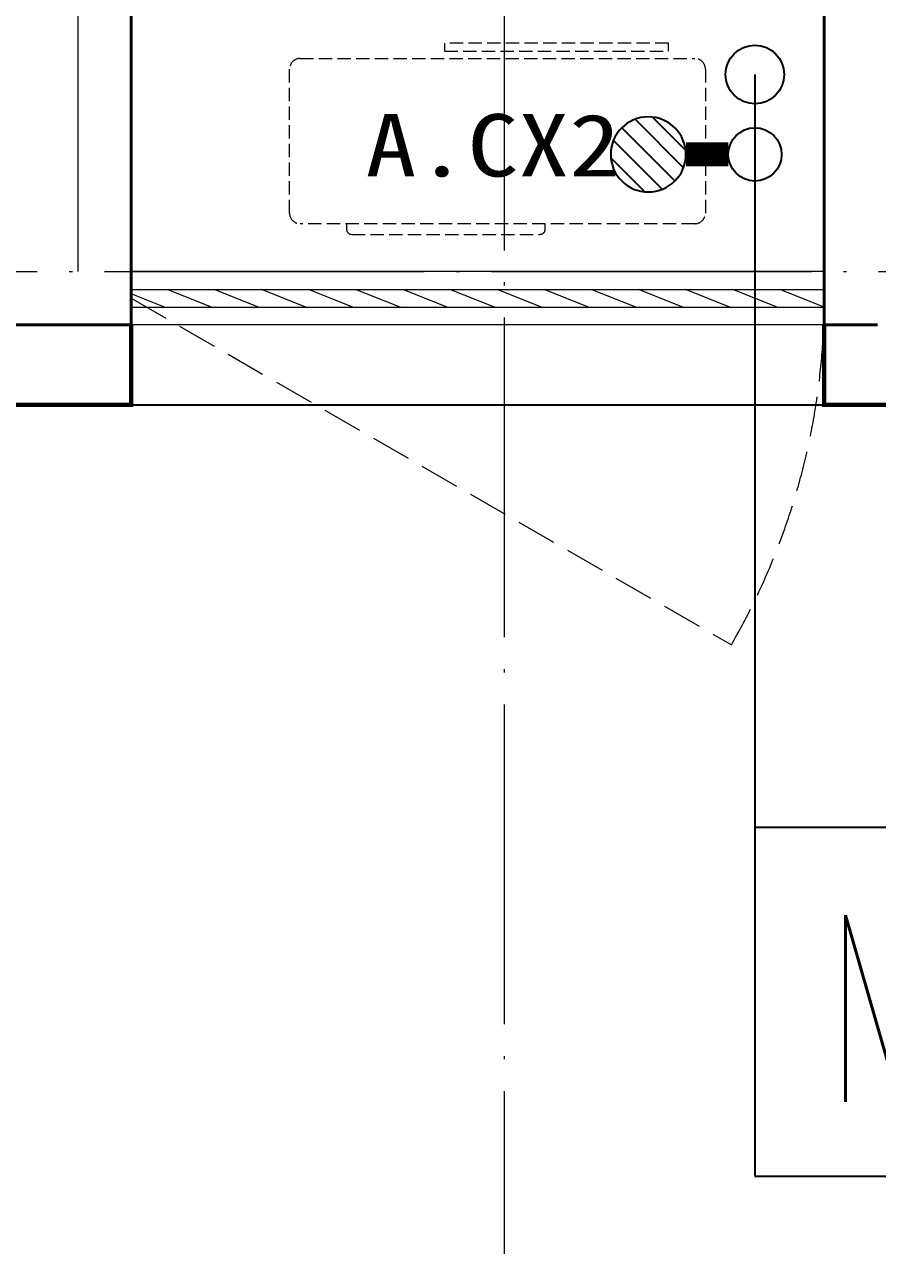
# Model space of a CAD drawing. Extents: x 27938 to 650306, y -92720 to 1524912.
# Drawn here: x 288117 to 289717, y 439704 to 441996 of the extents above; entities that cross this region are included whole.
import ezdxf

# ---------------------------------------------------------------- set-up
doc = ezdxf.new("R2010")
doc.units = 0
doc.header["$LTSCALE"] = 1000
doc.header["$MEASUREMENT"] = 0
doc.linetypes.add('DASH', pattern=[0.35, 0.25, -0.1])
doc.linetypes.add('DOTE', pattern=[2.42, 2, -0.2, 0.02, -0.2])
for name, color, linetype in [('DIM_凝结', 3, 'Continuous'), ('DIM_污水', 3, 'Continuous'), ('EQUIP_地漏', 7, 'Continuous'), ('PIPE-凝结', 150, 'N'), ('VPIPE-凝结', 150, 'Continuous'), ('VPIPE-污水', 2, 'W'), ('看线', 251, 'Continuous')]:
    doc.layers.add(name, color=color, linetype=linetype)
for name, color, linetype, lineweight in [('DOTE', 19, 'DOTE', 9), ('WALL', 9, 'Continuous', 40), ('WINDOW', 8, 'Continuous', 15), ('平面-空调预留孔', 173, 'Continuous', 15)]:
    doc.layers.add(name, color=color, linetype=linetype, lineweight=lineweight)
doc.styles.add('_TWT_SERIAL', font='simplex.shx', dxfattribs={"width": 0.6, "oblique": 10, "height": 3, "bigfont": 'aadri.shx'})
doc.styles.get("Standard").update_dxf_attribs({"font": 'gbenor.shx', "bigfont": 'gbcbig.shx'})
doc.styles.add('黑体', font='simhei.ttf')
doc.linetypes.add('N', pattern='A,3,-0.2,["N",Standard,S=0.25,R=0,X=-0.1,Y=-0.115],-0.2', length=3.4)
doc.linetypes.add('W', pattern='A,3,-0.2,["W",Standard,S=0.25,R=0,X=-0.1,Y=-0.115],-0.2', length=3.4)

# ---------------------------------------------------------------- blocks, each defined once
blk = doc.blocks.new('FGDGDRGSDGDG')
at = {"layer": 'DOTE', "linetype": 'DOTE', "ltscale": 0.3}
for p, q in [((507082.5, 523848.5), (507082.5, 513948.5)), ((506282.5, 516548.5), (506282.5, 515948.5)), ((488182.5, 515948.5), (546982.5, 515948.5))]:
    blk.add_line(p, q, dxfattribs=at)
blk = doc.blocks.new('ferre')
at = {"layer": '平面-空调预留孔', "color": 0, "linetype": 'DASH', "ltscale": 0.1}
for p, q in [((93392.7, 115403.5), (93392.7, 115393.5)), ((93402.7, 115383.5), (93755.6, 115383.5)), ((93765.6, 115393.5), (93765.6, 115403.5))]:
    blk.add_line(p, q, dxfattribs=at)
blk.add_lwpolyline([(93996.7, 115742.6), (93576.8, 115742.6), (93576.8, 115727.5), (93996.7, 115727.5)], close=True, dxfattribs=at)
blk.add_lwpolyline([(94045.9, 115403.5), (93305.9, 115403.5, -0.414214), (93285.9, 115423.5), (93285.9, 115693.5, -0.414214), (93305.9, 115713.5), (94045.9, 115713.5, -0.414214), (94065.9, 115693.5), (94065.9, 115423.5, -0.414214)], format="xyb", close=True, dxfattribs=at)
for centre, start, end in [((93402.7, 115393.5), 180, 270), ((93755.6, 115393.5), 270, 0)]:
    blk.add_arc(centre, 10, start, end, dxfattribs=at)
at = {"layer": '平面-空调预留孔', "color": 0, "linetype": 'DASH', "ltscale": 0.1, "style": '黑体', "width": 1.2}
blk.add_text('A.CX2', height=117.05, dxfattribs=at).set_placement((93428.3, 115492.1))
blk = doc.blocks.new('fergve')
at = {"layer": '平面-空调预留孔', "color": 8, "linetype": 'DASH', "ltscale": 0.1}
blk.add_blockref('ferre', (25670, -60415.8), dxfattribs=at)
blk = doc.blocks.new('$WINLIB2D$00000039')
at = {"color": 0}
for points in [[(-0.5, 0.5), (-0.5, -0.5)], [(0.5, 0.5), (-0.5, 0.5)], [(0.5, -0.5), (0.5, 0.5)], [(-0.5, 0.1667), (0.5, 0.1667)], [(-0.3839, -0.1667), (-0.448, 0.1667)], [(-0.3159, -0.1667), (-0.38, 0.1667)], [(-0.2479, -0.1667), (-0.312, 0.1667)], [(-0.1799, -0.1667), (-0.244, 0.1667)], [(-0.1119, -0.1667), (-0.176, 0.1667)], [(-0.0439, -0.1667), (-0.108, 0.1667)], [(0.0241, -0.1667), (-0.04, 0.1667)], [(0.0921, -0.1667), (0.028, 0.1667)], [(0.16, -0.1667), (0.0959, 0.1667)], [(0.228, -0.1667), (0.1639, 0.1667)], [(0.296, -0.1667), (0.2319, 0.1667)], [(0.364, -0.1667), (0.2999, 0.1667)], [(0.432, -0.1667), (0.3679, 0.1667)], [(0.5, -0.1667), (0.4359, 0.1667)], [(-0.4519, -0.1667), (-0.5, 0.0836)], [(-0.5, -0.1667), (0.5, -0.1667)], [(0.5, -0.5), (-0.5, -0.5)]]:
    blk.add_lwpolyline(points, dxfattribs=at)
blk = doc.blocks.new('$TwtSys$00000141')
for p, q in [((-141.3, 11.5), (-15.1, 137.7)), ((-141.3, 11.5), (-15.1, 137.7)), ((-130.8, -52.6), (52.6, 130.8)), ((-130.8, -52.6), (52.6, 130.8)), ((-99.7, -99.7), (99.7, 99.7)), ((-99.7, -99.7), (99.7, 99.7)), ((-48.5, -130.6), (131.4, 49.3)), ((-48.5, -130.6), (131.4, 49.3)), ((17.1, -138.4), (138.4, -17.1)), ((17.1, -138.4), (138.4, -17.1))]:
    blk.add_line(p, q)
blk.add_circle((0, 0), 141)
blk.add_circle((0, 0), 141)

msp = doc.modelspace()

# ---------------------------------------------------------------- linework, layer by layer
at = {"color": 8, "const_width": 8}
for points in [[(288316.6, 441432.1), (288316.6, 441282.1), (288016.6, 441282.1), (288016.6, 441432.1)], [(289916.6, 441432.1), (289916.6, 441282.1), (289616.6, 441282.1), (289616.6, 441432.1)]]:
    msp.add_lwpolyline(points, dxfattribs=at)
at = {"layer": 'DIM_凝结'}
for p, q in [((289486.6, 441752.1), (289486.6, 439834.5)), ((289486.6, 439834.5), (290359.3, 439834.5))]:
    msp.add_line(p, q, dxfattribs=at)
at = {"layer": 'DIM_污水'}
for p, q in [((289486.6, 441902.1), (289486.6, 440489.6)), ((289486.6, 440489.6), (290541.8, 440489.6))]:
    msp.add_line(p, q, dxfattribs=at)
at = {"layer": 'PIPE-凝结', "const_width": 45}
msp.add_lwpolyline([(289436.6, 441752.1), (289357.1, 441752.1)], dxfattribs=at)
at = {"layer": 'VPIPE-凝结'}
msp.add_circle((289486.6, 441752.1), 50, dxfattribs=at)
at = {"layer": 'VPIPE-污水'}
msp.add_circle((289486.6, 441902.1), 55, dxfattribs=at)
at = {"layer": 'WALL', "color": 8}
for p, q in [((288316.6, 442032.1), (288316.6, 441532.1)), ((289616.6, 442032.1), (289616.6, 441532.1)), ((288316.6, 441432.1), (288316.6, 441532.1)), ((289616.6, 441532.1), (289616.6, 441432.1)), ((288016.6, 441432.1), (288216.6, 441432.1)), ((288216.6, 441432.1), (288316.6, 441432.1)), ((289616.6, 441432.1), (289716.6, 441432.1))]:
    msp.add_line(p, q, dxfattribs=at)
at = {"layer": 'WINDOW', "color": 8, "linetype": 'DASH', "ltscale": 0.3}
msp.add_lwpolyline([(288316.6, 441482.1), (289442.4, 440832.1, 0.131652), (289616.6, 441482.1)], format="xyb", dxfattribs=at)
at = {"layer": '看线', "color": 8, "ltscale": 0.5}
msp.add_lwpolyline([(288316.6, 441282.1), (289616.6, 441282.1)], dxfattribs=at)

# ---------------------------------------------------------------- block references
msp.add_blockref('FGDGDRGSDGDG', (-218065.9, -74416.4))
at = {"layer": 'EQUIP_地漏', "xscale": 0.5, "yscale": -0.5, "zscale": 0.5, "rotation": 359.999999999987}
msp.add_blockref('$TwtSys$00000141', (289286.6, 441752.1), dxfattribs=at)
at = {"layer": 'WINDOW', "xscale": 1299.999999983003, "yscale": 100, "zscale": 1299.999999983003}
msp.add_blockref('$WINLIB2D$00000039', (288966.6, 441482.1), dxfattribs=at)
at = {"layer": '平面-空调预留孔', "color": 8}
msp.add_blockref('fergve', (169657.9, 386634.4), dxfattribs=at)

# ---------------------------------------------------------------- texts
at = {"layer": 'DIM_凝结', "color": 7, "style": '_TWT_SERIAL', "width": 0.48}
msp.add_text('NL-4', height=350, dxfattribs=at).set_placement((289627.6, 439974.5))

doc.saveas('drawing.dxf')
